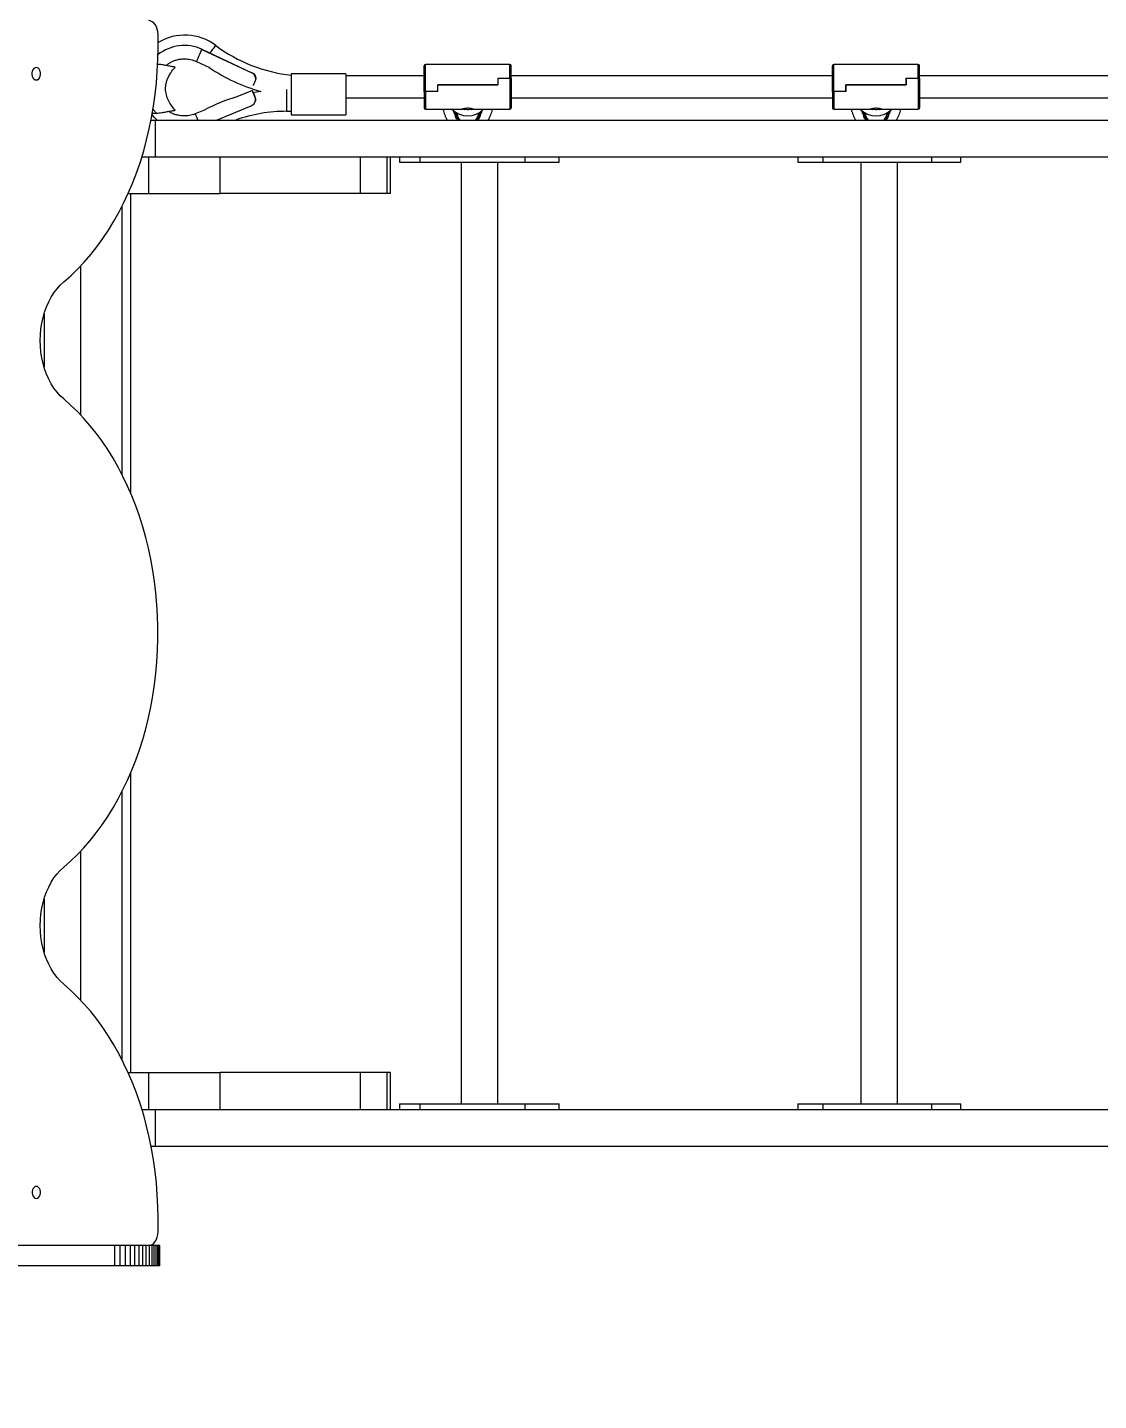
# Model space of a CAD drawing. Header units: millimetres. Extents: x -5943 to 5491, y -4078 to 3213.
# Drawn here: x 109 to 896, y -534 to 475 of the extents above; entities that cross this region are included whole.
import ezdxf

# ---------------------------------------------------------------- set-up
doc = ezdxf.new("R2010")
doc.units = ezdxf.units.MM
for name, color, linetype in [('DIKOM_ОБЪЕКТ', 7, 'Continuous'), ('DIKOM_РАЗМЕР_ЗОНА', 7, 'Continuous'), ('DIKOM_РАЗМЕР_ОБЪЕКТА', 7, 'Continuous')]:
    doc.layers.add(name, color=color, linetype=linetype)
doc.styles.add('style1', font='arial.ttf', dxfattribs={"width": 0.8})
doc.dimstyles.new('1-50', dxfattribs={"dimtxt": 300, "dimasz": 200, "dimexe": 100, "dimexo": 0, "dimgap": 100, "dimtad": 1, "dimtxsty": 'style1', "dimcen": 200, "dimclrd": 7, "dimclre": 7, "dimclrt": 7, "dimadec": 1, "dimazin": 2, "dimtfac": 1, "dimtmove": 0, "dimatfit": 2, "dimfxl": 0, "dimlwd": 25, "dimlwe": 18, "dimarcsym": 0})

# ---------------------------------------------------------------- blocks, each defined once
blk = doc.blocks.new('*D9')
at = {"layer": 'Defpoints', "color": 0, "transparency": 16777216}
for p in [(3989.9, 24.9), (-2725.5, -245.4), (-2725.5, -2177.8)]:
    blk.add_point(p, dxfattribs=at)
at = {"layer": 'DIKOM_РАЗМЕР_ОБЪЕКТА', "color": 7, "lineweight": 18, "transparency": 16777216}
for p, q in [((3989.9, 24.9), (3989.9, -2277.8)), ((-2725.5, -245.4), (-2725.5, -2277.8))]:
    blk.add_line(p, q, dxfattribs=at)
at = {"layer": 'DIKOM_РАЗМЕР_ОБЪЕКТА', "color": 7, "lineweight": 25, "transparency": 16777216}
blk.add_line((3789.9, -2177.8), (-2525.5, -2177.8), dxfattribs=at)
at = {"layer": 'DIKOM_РАЗМЕР_ОБЪЕКТА', "color": 7, "transparency": 16777216}
for points in [[(-2525.5, -2144.5), (-2525.5, -2211.2), (-2725.5, -2177.8)], [(3789.9, -2144.5), (3789.9, -2211.2), (3989.9, -2177.8)]]:
    blk.add_solid(points, dxfattribs=at)
at = {"layer": 'DIKOM_РАЗМЕР_ОБЪЕКТА', "color": 7, "transparency": 16777216, "insert": (910.7, -1924.7), "char_height": 300, "attachment_point": 5, "style": 'style1'}
blk.add_mtext('6700', dxfattribs=at)
blk = doc.blocks.new('*D10')
at = {"layer": 'Defpoints', "color": 0, "transparency": 16777216}
for p in [(1682.4, 1713.5), (-3225.3, -1470.4), (-588.5, -1470.4)]:
    blk.add_point(p, dxfattribs=at)
at = {"layer": 'DIKOM_РАЗМЕР_ОБЪЕКТА', "color": 7, "lineweight": 18, "transparency": 16777216}
for p, q in [((1682.4, 1713.5), (-3325.3, 1713.5)), ((-588.5, -1470.4), (-3325.3, -1470.4))]:
    blk.add_line(p, q, dxfattribs=at)
at = {"layer": 'DIKOM_РАЗМЕР_ОБЪЕКТА', "color": 7, "lineweight": 25, "transparency": 16777216}
blk.add_line((-3225.3, 1513.5), (-3225.3, -1270.4), dxfattribs=at)
at = {"layer": 'DIKOM_РАЗМЕР_ОБЪЕКТА', "color": 7, "transparency": 16777216}
for points in [[(-3258.6, 1513.5), (-3192, 1513.5), (-3225.3, 1713.5)], [(-3258.6, -1270.4), (-3192, -1270.4), (-3225.3, -1470.4)]]:
    blk.add_solid(points, dxfattribs=at)
at = {"layer": 'DIKOM_РАЗМЕР_ОБЪЕКТА', "color": 7, "transparency": 16777216, "insert": (-3478.6, 169.7), "char_height": 300, "attachment_point": 5, "rotation": 90, "style": 'style1'}
blk.add_mtext('3200', dxfattribs=at)
blk = doc.blocks.new('*D11')
at = {"layer": 'Defpoints', "color": 0, "transparency": 16777216}
for p in [(-4749.3, -9.9), (5490.7, -9.9), (-4749.3, -3977.5)]:
    blk.add_point(p, dxfattribs=at)
at = {"layer": 'DIKOM_РАЗМЕР_ЗОНА', "color": 7, "lineweight": 18, "transparency": 16777216}
for p, q in [((-4749.3, -9.9), (-4749.3, -4077.5)), ((5490.7, -9.9), (5490.7, -4077.5))]:
    blk.add_line(p, q, dxfattribs=at)
at = {"layer": 'DIKOM_РАЗМЕР_ЗОНА', "color": 7, "lineweight": 25, "transparency": 16777216}
blk.add_line((5290.7, -3977.5), (-4549.3, -3977.5), dxfattribs=at)
at = {"layer": 'DIKOM_РАЗМЕР_ЗОНА', "color": 7, "transparency": 16777216}
for points in [[(-4549.3, -3944.2), (-4549.3, -4010.8), (-4749.3, -3977.5)], [(5290.7, -3944.2), (5290.7, -4010.8), (5490.7, -3977.5)]]:
    blk.add_solid(points, dxfattribs=at)
at = {"layer": 'DIKOM_РАЗМЕР_ЗОНА', "color": 7, "transparency": 16777216, "insert": (142, -3724.3), "char_height": 300, "attachment_point": 5, "style": 'style1'}
blk.add_mtext('10200', dxfattribs=at)
blk = doc.blocks.new('*D12')
at = {"layer": 'Defpoints', "color": 0, "transparency": 16777216}
for p in [(2021.9, 3213.5), (-5493, -2970.4), (-283.3, -2970.4)]:
    blk.add_point(p, dxfattribs=at)
at = {"layer": 'DIKOM_РАЗМЕР_ЗОНА', "color": 7, "lineweight": 18, "transparency": 16777216}
for p, q in [((2021.9, 3213.5), (-5593, 3213.5)), ((-283.3, -2970.4), (-5593, -2970.4))]:
    blk.add_line(p, q, dxfattribs=at)
at = {"layer": 'DIKOM_РАЗМЕР_ЗОНА', "color": 7, "lineweight": 25, "transparency": 16777216}
blk.add_line((-5493, 3013.5), (-5493, -2770.4), dxfattribs=at)
at = {"layer": 'DIKOM_РАЗМЕР_ЗОНА', "color": 7, "transparency": 16777216}
for points in [[(-5526.4, 3013.5), (-5459.7, 3013.5), (-5493, 3213.5)], [(-5526.4, -2770.4), (-5459.7, -2770.4), (-5493, -2970.4)]]:
    blk.add_solid(points, dxfattribs=at)
at = {"layer": 'DIKOM_РАЗМЕР_ЗОНА', "color": 7, "transparency": 16777216, "insert": (-5746.2, 37.5), "char_height": 300, "attachment_point": 5, "rotation": 90, "style": 'style1'}
blk.add_mtext('6200', dxfattribs=at)

msp = doc.modelspace()

# ---------------------------------------------------------------- linework, layer by layer
at = {"layer": 'DIKOM_ОБЪЕКТ', "color": 7, "linetype": 'Continuous', "lineweight": 15}
for p, q in [((204.763, 459.596), (204.763, 469.596)), ((237.022, 458.512), (237.026, 458.531)), ((237.022, 458.512), (273.7, 441.336)), ((237.026, 458.531), (273.704, 441.355)), ((233.026, 449.553), (242.482, 445.125)), ((400.379, 427.507), (400.379, 446.48)), ((463.379, 447.48), (401.379, 447.48)), ((401.379, 427.608), (401.379, 447.48)), ((463.379, 437.459), (463.379, 447.48)), ((464.379, 437.359), (464.379, 446.48)), ((700.379, 427.507), (700.379, 446.48)), ((763.379, 447.48), (701.379, 447.48)), ((701.379, 427.608), (701.379, 447.48)), ((763.379, 437.459), (763.379, 447.48)), ((764.379, 437.359), (764.379, 446.48)), ((273.7, 441.336), (273.704, 441.355)), ((276.481, 435.824), (276.486, 435.844)), ((342.721, 440.422), (302.721, 440.422)), ((302.721, 440.422), (302.721, 410.422)), ((342.721, 440.422), (342.721, 410.422)), ((400.379, 438.98), (342.721, 438.98)), ((454.379, 437.459), (463.379, 437.459)), ((454.379, 437.459), (454.379, 432.556)), ((454.379, 437.153), (454.479, 437.153)), ((454.479, 437.363), (454.479, 432.556)), ((454.479, 437.363), (463.379, 437.363)), ((463.379, 437.363), (463.379, 414.48)), ((700.379, 438.98), (464.379, 438.98)), ((464.379, 437.263), (464.379, 437.359)), ((464.379, 437.263), (464.379, 415.48)), ((754.379, 437.459), (763.379, 437.459)), ((754.379, 437.459), (754.379, 432.556)), ((754.379, 437.153), (754.479, 437.153)), ((754.479, 437.363), (754.479, 432.556)), ((754.479, 437.363), (763.379, 437.363)), ((763.379, 437.363), (763.379, 414.48)), ((1000.379, 438.98), (764.379, 438.98)), ((764.379, 437.263), (764.379, 437.359)), ((764.379, 437.263), (764.379, 415.48)), ((274.087, 428.309), (262.681, 423.639)), ((299.27, 428.98), (299.27, 412.98)), ((400.379, 427.507), (400.379, 427.405)), ((400.379, 427.405), (400.379, 415.48)), ((410.279, 427.608), (401.379, 427.608)), ((410.379, 427.505), (401.379, 427.505)), ((401.379, 427.505), (401.379, 414.48)), ((454.379, 432.556), (410.279, 432.556)), ((410.279, 427.608), (410.279, 432.556)), ((410.379, 432.174), (410.279, 432.174)), ((410.379, 432.031), (410.279, 432.031)), ((410.279, 427.608), (410.279, 427.505)), ((410.379, 427.505), (410.379, 432.556)), ((410.379, 432.556), (454.479, 432.556)), ((700.379, 427.507), (700.379, 427.405)), ((700.379, 427.405), (700.379, 415.48)), ((710.279, 427.608), (701.379, 427.608)), ((710.379, 427.505), (701.379, 427.505)), ((701.379, 427.505), (701.379, 414.48)), ((754.379, 432.556), (710.279, 432.556)), ((710.279, 427.608), (710.279, 432.556)), ((710.379, 432.174), (710.279, 432.174)), ((710.379, 432.031), (710.279, 432.031)), ((710.279, 427.608), (710.279, 427.505)), ((710.379, 427.505), (710.379, 432.556)), ((710.379, 432.556), (754.479, 432.556)), ((200.999, 414.462), (203.617, 411.597)), ((239.331, 414.079), (232.085, 411.112)), ((247.867, 406.596), (273.311, 417.014)), ((276.004, 423.667), (276.008, 423.69)), ((276.316, 420.645), (276.32, 420.665)), ((342.721, 422.98), (400.379, 422.98)), ((401.379, 414.48), (428.763, 414.48)), ((429.609, 414.496), (429.158, 414.53)), ((429.206, 414.503), (429.944, 414.432)), ((434.814, 414.432), (435.552, 414.503)), ((436.002, 414.48), (463.379, 414.48)), ((464.379, 422.98), (700.379, 422.98)), ((701.379, 414.48), (728.763, 414.48)), ((729.609, 414.496), (729.158, 414.53)), ((729.206, 414.503), (729.944, 414.432)), ((734.814, 414.432), (735.552, 414.503)), ((736.002, 414.48), (763.379, 414.48)), ((764.379, 422.98), (1000.379, 422.98)), ((199.707, 406.596), (202.694, 406.596)), ((200.63, 411.597), (202.518, 411.597)), ((202.694, 406.596), (202.694, 379.596)), ((202.694, 406.596), (1566.38, 406.596)), ((299.27, 412.98), (302.721, 412.98)), ((302.721, 410.422), (342.721, 410.422)), ((422.114, 413.318), (422.42, 411.48)), ((422.42, 411.48), (422.114, 413.318)), ((422.42, 411.48), (423.133, 411.48)), ((423.863, 412.087), (423.863, 411.48)), ((440.864, 411.48), (440.79, 412.227)), ((440.895, 411.48), (440.895, 412.087)), ((441.492, 412.656), (441.624, 411.48)), ((441.624, 411.48), (442.337, 411.48)), ((442.337, 411.48), (442.677, 413.52)), ((442.677, 413.52), (442.337, 411.48)), ((722.114, 413.318), (722.42, 411.48)), ((722.42, 411.48), (722.114, 413.318)), ((722.42, 411.48), (723.133, 411.48)), ((723.863, 412.087), (723.863, 411.48)), ((740.864, 411.48), (740.798, 412.15)), ((740.895, 411.48), (740.895, 412.087)), ((741.492, 412.656), (741.624, 411.48)), ((741.624, 411.48), (742.337, 411.48)), ((742.337, 411.48), (742.677, 413.52)), ((742.677, 413.52), (742.337, 411.48)), ((192.957, 379.596), (198.107, 379.596)), ((198.107, 352.596), (198.107, 379.596)), ((198.107, 379.596), (248.903, 379.596)), ((248.903, 379.596), (1515.454, 379.596)), ((250.451, 352.596), (250.451, 379.596)), ((353.631, 352.596), (353.631, 379.596)), ((373.248, 352.596), (373.248, 379.596)), ((375.557, 352.596), (375.557, 379.596)), ((382.284, 379.596), (382.284, 375.596)), ((382.284, 375.596), (397.123, 375.596)), ((397.123, 379.596), (397.123, 375.596)), ((397.123, 375.596), (474.414, 375.596)), ((427.43, 375.596), (427.43, -316.404)), ((454.43, -316.404), (454.43, 375.596)), ((474.414, 379.596), (474.414, 375.596)), ((474.414, 375.596), (499.575, 375.596)), ((499.575, 375.596), (499.575, 379.596)), ((674.837, 379.596), (674.837, 375.596)), ((674.837, 375.596), (693.261, 375.596)), ((693.261, 379.596), (693.261, 375.596)), ((693.261, 375.596), (773.012, 375.596)), ((721.213, 375.596), (721.213, -316.404)), ((748.213, -316.404), (748.213, 375.596)), ((773.012, 379.596), (773.012, 375.596)), ((773.012, 375.596), (794.588, 375.596)), ((794.588, 375.596), (794.588, 379.596)), ((178.537, 145.614), (178.537, 343.579)), ((182.822, 352.596), (198.107, 352.596)), ((184.537, 352.596), (184.537, 132.666)), ((198.107, 352.596), (250.451, 352.596)), ((353.631, 352.596), (250.451, 352.596)), ((373.248, 352.596), (353.631, 352.596)), ((375.557, 352.596), (373.248, 352.596)), ((148.037, 189.763), (148.037, 299.429)), ((121.037, 264.239), (121.037, 224.953)), ((184.537, -73.474), (184.537, -293.404)), ((178.537, -284.386), (178.537, -86.421)), ((148.037, -240.237), (148.037, -130.571)), ((121.037, -165.761), (121.037, -205.047)), ((182.822, -293.404), (198.107, -293.404)), ((198.107, -320.404), (198.107, -293.404)), ((198.107, -293.404), (250.451, -293.404)), ((250.451, -320.404), (250.451, -293.404)), ((353.631, -293.404), (250.451, -293.404)), ((353.631, -320.404), (353.631, -293.404)), ((373.248, -293.404), (353.631, -293.404)), ((373.248, -320.404), (373.248, -293.404)), ((375.557, -293.404), (373.248, -293.404)), ((375.557, -320.404), (375.557, -293.404)), ((192.957, -320.404), (198.107, -320.404)), ((198.107, -320.404), (248.903, -320.404)), ((202.694, -320.404), (202.694, -347.404)), ((248.903, -320.404), (1515.454, -320.404)), ((382.284, -316.404), (382.284, -320.404)), ((382.284, -316.404), (397.123, -316.404)), ((397.123, -316.404), (397.123, -320.404)), ((397.123, -316.404), (474.414, -316.404)), ((474.414, -316.404), (474.414, -320.404)), ((474.414, -316.404), (499.575, -316.404)), ((499.575, -320.404), (499.575, -316.404)), ((674.837, -316.404), (674.837, -320.404)), ((674.837, -316.404), (693.261, -316.404)), ((693.261, -316.404), (693.261, -320.404)), ((693.261, -316.404), (773.012, -316.404)), ((773.012, -316.404), (773.012, -320.404)), ((773.012, -316.404), (794.588, -316.404)), ((794.588, -320.404), (794.588, -316.404)), ((199.707, -347.404), (202.694, -347.404)), ((202.694, -347.404), (1566.38, -347.404)), ((204.763, -410.404), (204.763, -400.404)), ((172.943, -420.404), (-230.107, -420.404)), ((172.943, -435.404), (172.943, -420.404)), ((177.04, -420.404), (172.943, -420.404)), ((177.04, -435.404), (177.04, -420.404)), ((180.885, -420.404), (177.04, -420.404)), ((180.885, -435.404), (180.885, -420.404)), ((184.473, -420.404), (180.885, -420.404)), ((184.473, -435.404), (184.473, -420.404)), ((187.802, -420.404), (184.473, -420.404)), ((187.802, -435.404), (187.802, -420.404)), ((190.865, -420.404), (187.802, -420.404)), ((190.865, -435.404), (190.865, -420.404)), ((193.66, -420.404), (190.865, -420.404)), ((193.66, -435.404), (193.66, -420.404)), ((196.181, -420.404), (193.66, -420.404)), ((196.181, -435.404), (196.181, -420.404)), ((198.424, -420.404), (196.181, -420.404)), ((198.424, -435.404), (198.424, -420.404)), ((200.385, -420.404), (198.424, -420.404)), ((200.385, -435.404), (200.385, -420.404)), ((202.06, -420.404), (200.385, -420.404)), ((202.06, -435.404), (202.06, -420.404)), ((203.444, -420.404), (202.06, -420.404)), ((203.444, -435.404), (203.444, -420.404)), ((204.533, -420.404), (203.444, -420.404)), ((204.533, -435.404), (204.533, -420.404)), ((205.323, -420.404), (204.533, -420.404)), ((205.323, -435.404), (205.323, -420.404)), ((205.809, -420.404), (205.323, -420.404)), ((205.809, -435.404), (205.809, -420.404)), ((205.987, -420.404), (205.809, -420.404)), ((205.987, -435.404), (205.987, -420.404)), ((172.943, -435.404), (-230.107, -435.404)), ((177.04, -435.404), (172.943, -435.404)), ((180.885, -435.404), (177.04, -435.404)), ((184.473, -435.404), (180.885, -435.404)), ((187.802, -435.404), (184.473, -435.404)), ((190.865, -435.404), (187.802, -435.404)), ((193.66, -435.404), (190.865, -435.404)), ((196.181, -435.404), (193.66, -435.404)), ((198.424, -435.404), (196.181, -435.404)), ((200.385, -435.404), (198.424, -435.404)), ((202.06, -435.404), (200.385, -435.404)), ((203.444, -435.404), (202.06, -435.404)), ((204.533, -435.404), (203.444, -435.404)), ((205.323, -435.404), (204.533, -435.404)), ((205.809, -435.404), (205.323, -435.404)), ((205.987, -435.404), (205.809, -435.404))]:
    msp.add_line(p, q, dxfattribs=at)
at = {"layer": 'DIKOM_ОБЪЕКТ', "color": 7, "linetype": 'Continuous', "lineweight": 15, "flags": 128}
for points in [[(204.763, 469.596), (204.627, 471.547), (204.225, 473.423), (203.572, 475.152), (202.692, 476.667), (201.621, 477.911), (200.398, 478.835), (199.072, 479.404), (197.692, 479.596)], [(135.508, 287.596), (140.686, 292.157), (145.72, 297.03), (150.6, 302.205), (155.318, 307.673), (159.865, 313.423), (164.232, 319.446), (168.412, 325.729), (172.396, 332.261), (176.178, 339.03), (179.749, 346.024), (183.104, 353.228), (186.236, 360.631), (189.139, 368.218), (191.809, 375.974), (194.239, 383.887), (196.426, 391.94), (198.365, 400.119), (200.053, 408.409), (201.487, 416.794), (202.663, 425.258), (203.581, 433.787), (204.237, 442.363), (204.632, 450.972), (204.763, 459.596)], [(233.029, 449.551), (233.099, 449.692), (233.321, 450.177), (233.687, 450.989), (234.182, 452.098), (234.789, 453.461), (235.482, 455.025), (236.236, 456.731), (237.022, 458.512)], [(243.001, 455.733), (243.213, 456.015), (244.213, 457.349), (245.13, 458.572), (245.921, 459.626), (246.55, 460.464), (246.985, 461.045), (247.208, 461.342), (247.237, 461.38)], [(115.338, 436.036), (116.247, 436.22), (117.082, 436.76), (117.775, 437.61), (118.271, 438.702), (118.53, 439.947), (118.53, 441.245), (118.271, 442.491), (117.775, 443.583), (117.082, 444.433), (116.247, 444.972), (115.338, 445.157), (114.43, 444.972), (113.595, 444.433), (112.901, 443.583), (112.405, 442.491), (112.146, 441.245), (112.146, 439.947), (112.405, 438.702), (112.901, 437.61), (113.595, 436.76), (114.43, 436.22), (115.338, 436.036)], [(274.903, 431.994), (274.991, 432.19), (275.527, 433.391), (276.16, 434.817)], [(274.885, 426.636), (274.534, 427.399), (274.252, 427.997), (274.104, 428.283), (274.097, 428.247), (274.23, 427.891), (274.499, 427.226), (274.894, 426.277), (275.402, 425.076), (276.004, 423.667)], [(276.008, 423.69), (275.429, 425.051), (274.971, 426.142), (274.657, 426.911), (274.5, 427.324), (274.507, 427.36), (274.679, 427.02), (274.862, 426.631)], [(280.416, 427.584), (277.097, 427.045), (274.885, 426.636)], [(204.174, 406.596), (202.204, 408.397), (200.408, 410.346)], [(424.381, 411.789), (424.057, 411.972), (423.863, 412.087)], [(724.381, 411.789), (724.057, 411.972), (723.863, 412.087)], [(135.508, 201.596), (132.956, 203.955), (130.556, 206.615), (128.327, 209.559), (126.286, 212.762), (124.448, 216.203), (122.826, 219.855), (121.433, 223.691), (120.279, 227.682), (119.372, 231.799), (118.72, 236.012), (118.326, 240.288), (118.195, 244.596), (118.326, 248.904), (118.72, 253.181), (119.372, 257.393), (120.279, 261.51), (121.433, 265.502), (122.826, 269.338), (124.448, 272.989), (126.286, 276.43), (128.327, 279.634), (130.556, 282.577), (132.956, 285.238), (135.508, 287.596)], [(135.508, -142.404), (140.582, -137.939), (145.517, -133.175), (150.306, -128.12), (154.939, -122.784), (159.409, -117.176), (163.708, -111.306), (167.827, -105.184), (171.76, -98.822), (175.499, -92.23), (179.038, -85.421), (182.37, -78.407), (185.49, -71.199), (188.392, -63.812), (191.07, -56.258), (193.521, -48.551), (195.739, -40.704), (197.72, -32.732), (199.462, -24.648), (200.961, -16.468), (202.214, -8.205), (203.219, 0.125), (203.975, 8.508), (204.479, 16.928), (204.732, 25.371), (204.732, 33.821), (204.479, 42.264), (203.975, 50.685), (203.219, 59.068), (202.214, 67.398), (200.961, 75.66), (199.462, 83.841), (197.72, 91.924), (195.739, 99.897), (193.521, 107.743), (191.07, 115.451), (188.392, 123.005), (185.49, 130.392), (182.37, 137.599), (179.038, 144.614), (175.499, 151.423), (171.76, 158.014), (167.827, 164.377), (163.708, 170.498), (159.409, 176.369), (154.939, 181.977), (150.306, 187.313), (145.517, 192.367), (140.582, 197.131), (135.508, 201.596)], [(135.508, -228.404), (132.956, -226.045), (130.556, -223.385), (128.327, -220.441), (126.286, -217.238), (124.448, -213.797), (122.826, -210.145), (121.433, -206.309), (120.279, -202.318), (119.372, -198.201), (118.72, -193.988), (118.326, -189.712), (118.195, -185.404), (118.326, -181.096), (118.72, -176.819), (119.372, -172.607), (120.279, -168.49), (121.433, -164.498), (122.826, -160.662), (124.448, -157.011), (126.286, -153.57), (128.327, -150.366), (130.556, -147.423), (132.956, -144.762), (135.508, -142.404)], [(204.763, -400.404), (204.632, -391.779), (204.237, -383.171), (203.581, -374.594), (202.663, -366.066), (201.487, -357.601), (200.053, -349.216), (198.365, -340.927), (196.426, -332.748), (194.239, -324.694), (191.809, -316.782), (189.139, -309.025), (186.236, -301.439), (183.104, -294.036), (179.749, -286.831), (176.178, -279.838), (172.396, -273.069), (168.412, -266.536), (164.232, -260.253), (159.865, -254.231), (155.318, -248.48), (150.6, -243.012), (145.72, -237.837), (140.686, -232.965), (135.508, -228.404)], [(115.338, -385.804), (116.215, -385.626), (117.02, -385.105), (117.689, -384.285), (118.168, -383.232), (118.418, -382.03), (118.418, -380.778), (118.168, -379.576), (117.689, -378.522), (117.02, -377.702), (116.215, -377.182), (115.338, -377.004), (114.462, -377.182), (113.656, -377.702), (112.987, -378.522), (112.508, -379.576), (112.259, -380.778), (112.259, -382.03), (112.508, -383.232), (112.987, -384.285), (113.656, -385.105), (114.462, -385.626), (115.338, -385.804)], [(197.692, -420.404), (199.072, -420.212), (200.398, -419.643), (201.621, -418.718), (202.692, -417.475), (203.572, -415.96), (204.225, -414.231), (204.627, -412.355), (204.763, -410.404)]]:
    msp.add_lwpolyline(points, dxfattribs=at)
at = {"layer": 'DIKOM_ОБЪЕКТ', "color": 7, "linetype": 'Continuous', "lineweight": 15}
for centre, radius, start, end in [((224.437, 430.98), 38, 53.130102, 121.179485), ((224.082, 430.34), 31.002, 65.329542, 128.653327), ((224.086, 430.359), 31.002, 65.329529, 128.661896), ((314.437, 550.98), 112, 233.130102, 263.995607), ((314.437, 550.98), 128, 235.781315, 254.586385), ((401.379, 446.48), 1, 90, 180), ((463.379, 446.48), 1, 0, 90), ((701.379, 446.48), 1, 90, 180), ((763.379, 446.48), 1, 0, 90), ((299.27, 300.98), 128, 106.609481, 118.0282), ((401.379, 415.48), 1, 180, 270), ((432.379, 426.279), 16.55, 225.473865, 314.526135), ((463.379, 415.48), 1, 270, 0), ((701.379, 415.48), 1, 180, 270), ((732.379, 426.279), 16.55, 225.47389, 314.52611), ((763.379, 415.48), 1, 270, 0), ((325.878, 447.227), 100.507, 201.059398, 203.844746), ((299.27, 300.98), 112, 90, 109.437939), ((432.379, 411.98), 8, 181.369557, 222.296314), ((432.365, 412.028), 7.986, 181.720238, 222.854474), ((432.394, 412.027), 7.985, 317.142679, 358.282609), ((432.379, 411.98), 8, 317.703686, 358.630511), ((732.379, 411.98), 8, 181.369523, 222.296314), ((732.364, 412.028), 7.986, 181.71946, 222.855251), ((732.394, 412.027), 7.985, 317.143603, 358.281686), ((732.379, 411.98), 8, 317.703686, 358.630477)]:
    msp.add_arc(centre, radius, start, end, dxfattribs=at)
for centre, major_axis, ratio, start_param, end_param in [((432.379, 421.48), (0, -24.5), 0.7755102, 5.00214068, 5.36529685), ((432.379, 430.98), (12.231, 12.547), 0.88268322, 3.79197636, 3.82837851), ((432.379, 430.98), (-12.231, 12.547), 0.88268322, 2.4548068, 2.51480482), ((432.379, 421.48), (0, -24.5), 0.7755102, 0.91788846, 1.28104463), ((732.379, 421.48), (0, -24.5), 0.7755102, 5.00214068, 5.36529685), ((732.379, 430.98), (12.231, 12.547), 0.88268322, 3.79197636, 3.82837851), ((732.379, 430.98), (-12.231, 12.547), 0.88268322, 2.4548068, 2.51480482), ((732.379, 421.48), (0, -24.5), 0.7755102, 0.91788846, 1.28104463)]:
    msp.add_ellipse(centre, major_axis=major_axis, ratio=ratio, start_param=start_param, end_param=end_param, dxfattribs=at)
for points, knots in [([(207.727, 447.141), (207.069, 447.249), (205.984, 447.427), (204.842, 447.494), (204.392, 447.52)], [0, 0, 0, 0, 0.60645111, 1, 1, 1, 1]), ([(217.395, 445.436), (217.399, 445.435), (217.436, 445.429), (216.941, 445.516), (216.109, 445.663), (214.72, 445.908), (212.91, 446.227), (210.767, 446.605), (208.992, 446.918), (207.942, 447.103), (207.727, 447.141)], [0, 0, 0, 0, 0.01691827, 0.16748968, 0.31801715, 0.48690592, 0.65564313, 0.80827848, 0.96074296, 1, 1, 1, 1]), ([(217.448, 413.801), (217.19, 414.072), (215.942, 415.382), (214.008, 418.046), (211.849, 421.895), (210.704, 425.493), (210.317, 428.55), (210.336, 430.981), (210.712, 433.521), (211.493, 436.166), (212.72, 438.918), (214.461, 441.756), (216.076, 443.946), (217.186, 445.112), (217.448, 445.387)], [0, 0, 0, 0, 0.0316499, 0.15327925, 0.27748427, 0.40425047, 0.46971551, 0.53764279, 0.60930504, 0.68627826, 0.77037303, 0.86355586, 0.96786987, 1, 1, 1, 1]), ([(210.695, 446.618), (211.708, 447.407), (213.28, 448.632), (215.827, 449.868), (218.223, 450.755), (221.198, 451.419), (224.767, 451.633), (228.877, 451.185), (231.59, 450.117), (233.029, 449.551)], [0, 0, 0, 0, 0.1615802, 0.25056244, 0.35597062, 0.48364019, 0.63355264, 0.80568133, 1, 1, 1, 1]), ([(276.16, 434.817), (276.321, 435.282), (276.645, 436.214), (276.559, 437.84), (275.979, 439.35), (275.002, 440.586), (274.118, 441.095), (273.7, 441.336)], [0, 0, 0, 0, 0.20851096, 0.41763196, 0.61582963, 0.8182583, 1, 1, 1, 1]), ([(273.704, 441.355), (274.188, 441.067), (275.156, 440.493), (276.148, 439.085), (276.604, 437.53), (276.638, 436.385), (276.485, 435.9), (276.469, 435.849)], [0, 0, 0, 0, 0.24780426, 0.49569237, 0.74024012, 0.97268728, 1, 1, 1, 1]), ([(464.379, 437.359), (464.371, 437.368), (464.354, 437.389), (464.217, 437.416), (464.004, 437.439), (463.742, 437.455), (463.511, 437.459), (463.39, 437.459), (463.379, 437.459)], [0, 0, 0, 0, 0.18261311, 0.41485534, 0.56918593, 0.77389701, 0.97881832, 1, 1, 1, 1]), ([(464.379, 437.263), (464.379, 437.264), (464.377, 437.277), (464.321, 437.302), (464.127, 437.332), (463.875, 437.351), (463.619, 437.361), (463.463, 437.362), (463.379, 437.363)], [0, 0, 0, 0, 0.02612988, 0.25833519, 0.48821106, 0.7092322, 0.8434735, 1, 1, 1, 1]), ([(764.379, 437.359), (764.371, 437.368), (764.354, 437.389), (764.217, 437.416), (764.004, 437.439), (763.742, 437.455), (763.511, 437.459), (763.39, 437.459), (763.379, 437.459)], [0, 0, 0, 0, 0.18261215, 0.4148559, 0.56918619, 0.77389291, 0.97881836, 1, 1, 1, 1]), ([(764.379, 437.263), (764.379, 437.264), (764.377, 437.277), (764.321, 437.302), (764.127, 437.332), (763.875, 437.351), (763.619, 437.361), (763.463, 437.362), (763.379, 437.363)], [0, 0, 0, 0, 0.02612985, 0.25833495, 0.48820817, 0.70923275, 0.84347825, 1, 1, 1, 1]), ([(400.379, 427.507), (400.379, 427.509), (400.381, 427.522), (400.436, 427.547), (400.631, 427.577), (400.882, 427.596), (401.139, 427.606), (401.295, 427.607), (401.379, 427.608)], [0, 0, 0, 0, 0.02605575, 0.25833341, 0.48820438, 0.7092328, 0.84348273, 1, 1, 1, 1]), ([(400.379, 427.405), (400.386, 427.414), (400.404, 427.435), (400.541, 427.462), (400.753, 427.485), (401.016, 427.5), (401.246, 427.505), (401.367, 427.505), (401.379, 427.505)], [0, 0, 0, 0, 0.18261214, 0.41486189, 0.56918471, 0.77388848, 0.97882763, 1, 1, 1, 1]), ([(700.379, 427.507), (700.379, 427.509), (700.381, 427.522), (700.436, 427.547), (700.631, 427.577), (700.882, 427.596), (701.139, 427.606), (701.295, 427.607), (701.379, 427.608)], [0, 0, 0, 0, 0.02605592, 0.25833355, 0.48820899, 0.70923212, 0.84347568, 1, 1, 1, 1]), ([(700.379, 427.405), (700.386, 427.414), (700.404, 427.435), (700.541, 427.462), (700.753, 427.485), (701.016, 427.5), (701.246, 427.505), (701.367, 427.505), (701.379, 427.505)], [0, 0, 0, 0, 0.18261371, 0.41485622, 0.56918658, 0.77389202, 0.97881838, 1, 1, 1, 1]), ([(207.727, 412.052), (208.163, 412.129), (209.853, 412.427), (211.987, 412.804), (213.937, 413.147), (215.272, 413.383), (216.346, 413.572), (217.117, 413.708), (217.31, 413.742), (217.403, 413.758)], [0, 0, 0, 0, 0.08019739, 0.31084615, 0.43929835, 0.57072182, 0.71544163, 0.86357482, 1, 1, 1, 1]), ([(273.311, 417.014), (273.809, 417.277), (274.806, 417.804), (275.861, 419.161), (276.418, 420.721), (276.463, 422.325), (276.156, 423.221), (276.004, 423.667)], [0, 0, 0, 0, 0.20495304, 0.40996198, 0.61271991, 0.80723041, 1, 1, 1, 1]), ([(276.008, 423.69), (276.173, 423.228), (276.501, 422.308), (276.378, 421.211), (276.316, 420.665)], [0, 0, 0, 0, 0.50250141, 1, 1, 1, 1]), ([(429.206, 414.503), (429.173, 414.5), (428.871, 414.48), (428.492, 414.47), (428.318, 414.548), (428.527, 414.719), (429.17, 414.975), (430.169, 415.235), (431.427, 415.415), (432.786, 415.446), (434.08, 415.324), (435.191, 415.093), (436.006, 414.823), (436.418, 414.599), (436.371, 414.481), (436, 414.474), (435.651, 414.496), (435.552, 414.503)], [0, 0, 0, 0, 0.00911456, 0.08571052, 0.14707469, 0.22138319, 0.2956373, 0.37119579, 0.44777721, 0.52289864, 0.59633018, 0.67048367, 0.74660931, 0.82295524, 0.89744568, 0.97093407, 1, 1, 1, 1]), ([(434.814, 414.432), (434.427, 414.359), (433.658, 414.213), (432.295, 414.149), (430.996, 414.229), (430.285, 414.366), (429.944, 414.432)], [0, 0, 0, 0, 0.26038567, 0.51751615, 0.76840616, 1, 1, 1, 1]), ([(729.206, 414.503), (729.173, 414.5), (728.871, 414.48), (728.492, 414.47), (728.318, 414.548), (728.527, 414.719), (729.17, 414.975), (730.169, 415.235), (731.427, 415.415), (732.786, 415.446), (734.08, 415.324), (735.191, 415.093), (736.006, 414.823), (736.418, 414.599), (736.371, 414.481), (736, 414.474), (735.651, 414.496), (735.552, 414.503)], [0, 0, 0, 0, 0.00911493, 0.0857107, 0.14707498, 0.22138364, 0.29563725, 0.37119619, 0.4477776, 0.52289882, 0.59633035, 0.67048349, 0.74660924, 0.82295523, 0.89744565, 0.97093396, 1, 1, 1, 1]), ([(734.814, 414.432), (734.427, 414.359), (733.658, 414.213), (732.295, 414.149), (730.996, 414.229), (730.285, 414.366), (729.944, 414.432)], [0, 0, 0, 0, 0.26038508, 0.51751561, 0.76840426, 1, 1, 1, 1]), ([(202.518, 411.597), (202.61, 411.597), (202.97, 411.598), (203.329, 411.608), (203.597, 411.616)], [0, 0, 0, 0, 0.25633714, 1, 1, 1, 1]), ([(203.597, 411.616), (204.292, 411.654), (205.704, 411.73), (207.046, 411.944), (207.727, 412.052)], [0, 0, 0, 0, 0.49215364, 1, 1, 1, 1]), ([(232.083, 411.111), (230.618, 410.617), (227.856, 409.685), (223.729, 409.439), (220.177, 409.833), (217.231, 410.632), (214.904, 411.666), (213.424, 412.384), (212.803, 412.878), (212.732, 412.935)], [0, 0, 0, 0, 0.22872294, 0.43132822, 0.60778313, 0.75805981, 0.88213466, 0.98649945, 1, 1, 1, 1]), ([(423.133, 411.48), (423.129, 411.587), (423.111, 411.98), (423.206, 412.359), (423.274, 412.635)], [0, 0, 0, 0, 0.27272886, 1, 1, 1, 1]), ([(423.894, 411.48), (423.887, 411.48), (423.875, 411.48), (423.776, 411.48), (423.634, 411.48), (423.465, 411.48), (423.296, 411.48), (423.188, 411.48), (423.139, 411.48), (423.133, 411.48)], [0, 0, 0, 0, 0.1776947, 0.35544023, 0.52844524, 0.68932319, 0.83885493, 0.98305273, 1, 1, 1, 1]), ([(423.133, 411.48), (423.181, 411.48), (423.276, 411.48), (423.438, 411.48), (423.593, 411.48), (423.729, 411.48), (423.834, 411.48), (423.887, 411.48), (423.892, 411.48), (423.894, 411.48)], [0, 0, 0, 0, 0.1453265, 0.29076046, 0.43460243, 0.58211186, 0.73851762, 0.90620242, 1, 1, 1, 1]), ([(424.878, 406.596), (424.711, 406.785), (423.876, 407.728), (423.328, 409.487), (423.184, 410.958), (423.133, 411.48)], [0, 0, 0, 0, 0.13898484, 0.69464515, 1, 1, 1, 1]), ([(423.917, 412.181), (423.902, 412.108), (423.855, 411.878), (423.878, 411.641), (423.894, 411.48)], [0, 0, 0, 0, 0.32103619, 1, 1, 1, 1]), ([(423.894, 411.48), (423.94, 411.056), (424.084, 409.753), (424.681, 407.984), (425.63, 406.943), (425.946, 406.596)], [0, 0, 0, 0, 0.24335331, 0.74769896, 1, 1, 1, 1]), ([(438.888, 406.596), (439.432, 407.347), (440.519, 408.845), (440.749, 410.602), (440.864, 411.48)], [0, 0, 0, 0, 0.50086667, 1, 1, 1, 1]), ([(441.624, 411.48), (441.519, 410.461), (441.339, 408.705), (440.278, 407.22), (439.833, 406.596)], [0, 0, 0, 0, 0.58031676, 1, 1, 1, 1]), ([(441.624, 411.48), (441.577, 411.48), (441.482, 411.48), (441.319, 411.48), (441.164, 411.48), (441.028, 411.48), (440.924, 411.48), (440.871, 411.48), (440.866, 411.48), (440.864, 411.48)], [0, 0, 0, 0, 0.14533912, 0.29075943, 0.43461456, 0.58210145, 0.73851553, 0.90620483, 1, 1, 1, 1]), ([(440.864, 411.48), (440.87, 411.48), (440.883, 411.48), (440.981, 411.48), (441.124, 411.48), (441.293, 411.48), (441.461, 411.48), (441.569, 411.48), (441.619, 411.48), (441.624, 411.48)], [0, 0, 0, 0, 0.17768945, 0.35544097, 0.52843493, 0.68933805, 0.83885554, 0.98305279, 1, 1, 1, 1]), ([(723.133, 411.48), (723.129, 411.587), (723.111, 411.98), (723.206, 412.359), (723.274, 412.635)], [0, 0, 0, 0, 0.27272909, 1, 1, 1, 1]), ([(723.894, 411.48), (723.887, 411.48), (723.875, 411.48), (723.776, 411.48), (723.634, 411.48), (723.465, 411.48), (723.296, 411.48), (723.188, 411.48), (723.139, 411.48), (723.133, 411.48)], [0, 0, 0, 0, 0.17769198, 0.3554443, 0.52843904, 0.68933322, 0.83885481, 0.98305272, 1, 1, 1, 1]), ([(723.133, 411.48), (723.181, 411.48), (723.276, 411.48), (723.438, 411.48), (723.593, 411.48), (723.729, 411.48), (723.834, 411.48), (723.887, 411.48), (723.892, 411.48), (723.894, 411.48)], [0, 0, 0, 0, 0.1453296, 0.29076351, 0.43460872, 0.58210119, 0.73851728, 0.90620427, 1, 1, 1, 1]), ([(724.878, 406.596), (724.711, 406.785), (723.876, 407.728), (723.328, 409.487), (723.184, 410.958), (723.133, 411.48)], [0, 0, 0, 0, 0.13898671, 0.69464601, 1, 1, 1, 1]), ([(723.929, 412.25), (723.908, 412.153), (723.855, 411.902), (723.879, 411.641), (723.894, 411.48)], [0, 0, 0, 0, 0.38235481, 1, 1, 1, 1]), ([(723.894, 411.48), (723.94, 411.056), (724.084, 409.753), (724.681, 407.984), (725.63, 406.943), (725.946, 406.596)], [0, 0, 0, 0, 0.24335248, 0.74769677, 1, 1, 1, 1]), ([(738.888, 406.596), (739.432, 407.347), (740.519, 408.845), (740.749, 410.602), (740.864, 411.48)], [0, 0, 0, 0, 0.50086617, 1, 1, 1, 1]), ([(741.624, 411.48), (741.519, 410.461), (741.339, 408.705), (740.278, 407.22), (739.833, 406.596)], [0, 0, 0, 0, 0.58031711, 1, 1, 1, 1]), ([(741.624, 411.48), (741.577, 411.48), (741.482, 411.48), (741.319, 411.48), (741.164, 411.48), (741.028, 411.48), (740.924, 411.48), (740.871, 411.48), (740.866, 411.48), (740.864, 411.48)], [0, 0, 0, 0, 0.14532972, 0.29076375, 0.43460908, 0.58210167, 0.73851789, 0.90620389, 1, 1, 1, 1]), ([(740.864, 411.48), (740.87, 411.48), (740.883, 411.48), (740.981, 411.48), (741.124, 411.48), (741.293, 411.48), (741.461, 411.48), (741.569, 411.48), (741.619, 411.48), (741.624, 411.48)], [0, 0, 0, 0, 0.17769198, 0.3554443, 0.52843904, 0.68933322, 0.83885481, 0.98305272, 1, 1, 1, 1])]:
    msp.add_open_spline(points, degree=3, knots=knots, dxfattribs=at)

# ---------------------------------------------------------------- dimensions: what is measured, and where the dimension line sits
at = {"layer": 'DIKOM_РАЗМЕР_ЗОНА'}
dim = msp.add_linear_dim(base=(-5493.042, -2970.404), p1=(2021.879, 3213.478), p2=(-283.303, -2970.404), angle=90, text='6200', dimstyle='1-50', dxfattribs=at)
dim.commit()
dim.dimension.update_dxf_attribs({"geometry": '*D12', "text_midpoint": (-5493.042, 37.54), "dimtype": 160})
dim = msp.add_linear_dim(base=(-4749.28, -3977.5), p1=(5490.656, -9.904), p2=(-4749.28, -9.904), text='10200', dimstyle='1-50', dxfattribs=at)
dim.commit()
dim.dimension.update_dxf_attribs({"geometry": '*D11', "text_midpoint": (142.001, -3977.5), "dimtype": 160})
at = {"layer": 'DIKOM_РАЗМЕР_ОБЪЕКТА'}
dim = msp.add_linear_dim(base=(-3225.285, -1470.404), p1=(1682.379, 1713.478), p2=(-588.463, -1470.404), angle=90, text='3200', dimstyle='1-50', dxfattribs=at)
dim.commit()
dim.dimension.update_dxf_attribs({"geometry": '*D10', "text_midpoint": (-3225.285, 169.724), "dimtype": 160})
dim = msp.add_linear_dim(base=(-2725.45, -2177.849), p1=(3989.882, 24.893), p2=(-2725.45, -245.404), text='6700', dimstyle='1-50', dxfattribs=at)
dim.commit()
dim.dimension.update_dxf_attribs({"geometry": '*D9', "text_midpoint": (910.735, -2177.849), "dimtype": 160})

doc.saveas('drawing.dxf')
